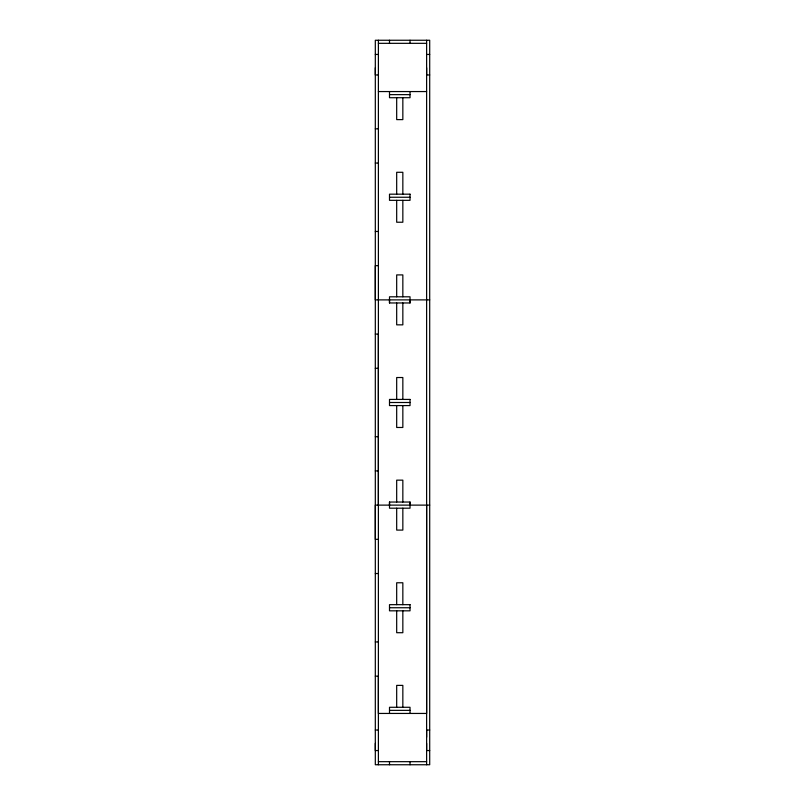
<?xml version="1.0" encoding="UTF-8"?>
<svg xmlns="http://www.w3.org/2000/svg" width="805" height="805" viewBox="0 0 805 805"><rect width="100%" height="100%" fill="white"/><g stroke="black" fill="none" stroke-linecap="round" stroke-linejoin="round"><path stroke-width="1.21" d="M375.311 743.367L375.311 750.552L378.39 750.552M429.699 299.883L375.311 299.883L375.311 40.25L429.699 40.25L429.699 505.117L429.699 764.75L375.311 764.75L375.311 265.67L378.39 265.67M375.311 67.791L375.311 74.966L378.39 74.966M378.39 764.75L378.39 676.16L375.311 676.16M378.39 505.117L378.39 40.25M389.499 505.117L389.509 502.038L410.037 502.038L410.027 508.197L389.499 508.197L389.509 502.038M389.509 302.962L389.499 296.803L410.027 296.803L410.037 302.962L389.499 302.962L389.499 299.883M410.027 505.117L410.027 502.038M410.027 302.962L410.027 299.883M426.62 743.367L426.62 750.552L429.699 750.552M426.62 505.117L426.62 764.75M426.62 67.791L426.62 74.966L429.699 74.966M378.39 43.329L426.62 43.329M375.311 54.448L378.39 54.448M426.62 54.448L429.699 54.448M378.39 91.559L426.62 91.559M389.499 94.638L410.027 94.638M375.311 128.84L378.39 128.84M375.311 163.053L378.39 163.053M389.499 197.255L410.027 197.255M375.311 231.468L378.39 231.468M375.301 334.085L378.38 334.085L378.39 713.441L426.62 713.441L426.62 40.25M375.301 368.298L378.38 368.298M389.509 402.5L410.037 402.5M375.301 436.713L378.38 436.713M375.301 470.915L378.38 470.915M429.699 505.117L375.311 505.117L375.311 539.33L378.39 539.33M375.311 573.532L378.39 573.532M389.499 607.745L410.027 607.745M375.311 641.947L378.39 641.947M389.499 710.362L410.027 710.362M375.311 730.034L378.39 730.034M429.699 730.034L426.62 730.034L426.62 737.209M378.39 761.671L426.62 761.671M410.027 40.25L410.027 43.329M410.027 91.559L410.027 97.717L389.499 97.717L389.509 91.559M410.027 713.441L410.027 707.283L389.499 707.283L389.509 713.441M410.027 761.671L410.027 764.75M402.842 97.717L402.842 119.613L396.684 119.613L396.684 97.717M402.842 194.176L402.842 172.29L396.684 172.29L396.684 194.176M402.842 200.334L402.842 222.23L396.684 222.23L396.684 200.334M402.842 296.803L402.842 274.908L396.684 274.908L396.684 296.803M402.842 302.962L402.842 324.848L396.684 324.848L396.684 302.962M402.842 399.421L402.842 377.525L396.684 377.525L396.684 399.421M402.842 405.579L402.842 427.475L396.684 427.475L396.684 405.579M402.842 502.038L402.842 480.152L396.684 480.152L396.684 502.038M402.842 508.197L402.842 530.092L396.684 530.092L396.684 508.197M402.842 604.666L402.842 582.77L396.684 582.77L396.684 604.666M402.842 610.824L402.842 632.71L396.684 632.71L396.684 610.824M402.842 707.283L402.842 685.387L396.684 685.387L396.684 707.283M389.499 40.25L389.499 43.329M389.499 761.671L389.499 764.75M410.027 194.176L389.499 194.176L389.499 200.334L410.027 200.334L410.027 194.176M410.037 399.421L389.499 399.421L389.499 405.579L410.037 405.579L410.037 399.421M410.027 604.666L389.499 604.666L389.499 610.824L410.027 610.824L410.027 604.666"/></g></svg>
